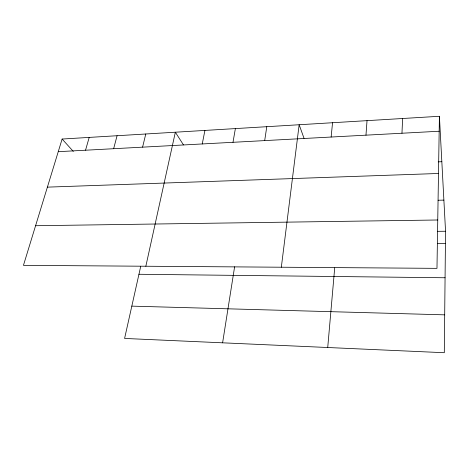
<?xml version="1.0" encoding="UTF-8"?>
<svg xmlns="http://www.w3.org/2000/svg" width="469" height="469" viewBox="0 0 469 469"><rect width="100%" height="100%" fill="white"/><g stroke="black" fill="none" stroke-linecap="round" stroke-linejoin="round"><path stroke-width="0.7" d="M439.412 116.283L436.973 268.35L23.45 265.348L62.119 139.041L439.412 116.283L445.55 231.252L444.301 352.717L124.59 338.442L140.7 266.433M401.968 133.231L402.625 118.505M365.972 135.166L367.028 120.65M327.725 347.511L334.702 267.899M331.132 137.036L332.55 122.731M281.33 267.219L299.152 124.742L304.035 138.326M264.692 140.6L266.779 126.694M222.605 342.821L234.611 266.785M232.993 142.306L235.379 128.588M202.245 143.954L204.918 130.429M145.841 266.24L175.347 132.211L183.443 144.862M142.582 147.155L145.777 133.993M113.639 148.708L117.074 135.729M85.54 150.221L89.198 137.405M58.25 151.68L439.172 131.238M438.216 161.852L441.833 161.705M47.398 187.137L438.492 173.477M438.11 200.245L443.885 200.111M35.58 225.724L437.747 219.99M437.671 231.323L445.55 231.252M437.477 243.54L445.421 243.511M138.947 274.271L445.069 277.759M131.818 306.134L444.688 314.846M62.119 139.041L73.293 151.399"/></g></svg>
